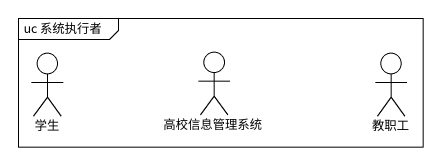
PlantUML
@startuml
mainframe uc 系统执行者
actor 学生
actor 高校信息管理系统
actor 教职工
@enduml
